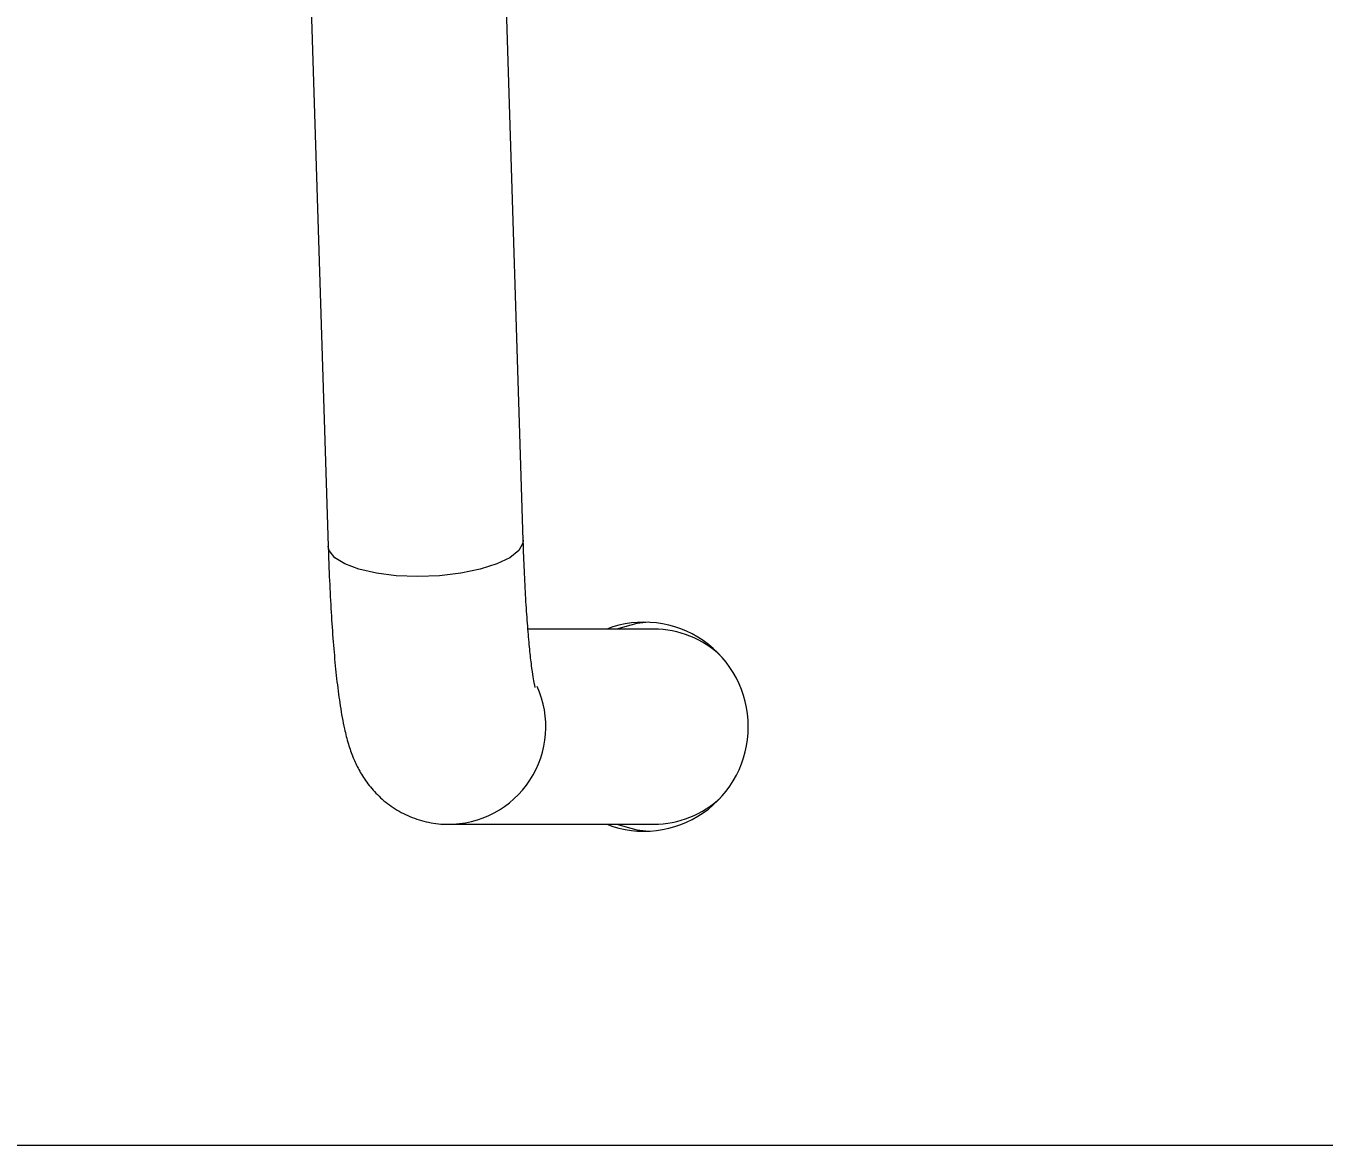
# Model space of a CAD drawing. Header units: inches. Extents: x -8 to 201, y -1 to 136.
# Drawn here: x 157.631 to 161.298, y 107.957 to 111.117 of the extents above; entities that cross this region are included whole.
import ezdxf

# ---------------------------------------------------------------- set-up
doc = ezdxf.new("R2010")
doc.units = ezdxf.units.IN
doc.layers.add('ZANO_R', color=7, linetype='Continuous', lineweight=0)
doc.layers.add('ZANO_W', color=1, linetype='Continuous', lineweight=0)
doc.styles.get("Standard").update_dxf_attribs({"font": 'arial.ttf'})
doc.dimstyles.new('amerykanie', dxfattribs={"dimtxt": 50, "dimasz": 50, "dimexe": 0.5, "dimexo": 0.5, "dimgap": 1, "dimtad": 1, "dimdec": 0, "dimzin": 0, "dimlunit": 5, "dimtxsty": 'Standard', "dimcen": 0.09, "dimclrd": 1, "dimclre": 1, "dimclrt": 1, "dimazin": 0, "dimtfac": 1, "dimtdec": 0, "dimtmove": 0, "dimatfit": 3, "dimfxl": 1, "dimtzin": 0, "dimarcsym": 1})

# ---------------------------------------------------------------- blocks, each defined once
blk = doc.blocks.new('*D477')
at = {"layer": 'ZANO_W', "color": 1, "lineweight": -2}
blk.add_arc((154.9429, 107.9573), 5.9376, 93.97094, 170.33898, dxfattribs=at)
at = {"layer": 'ZANO_W', "color": 1}
for points in [[(154.5292, 113.7141), (154.5342, 114.0474), (155.5316, 113.8657)], [(148.9234, 108.9678), (149.2555, 108.9397), (149.0053, 107.9573)]]:
    blk.add_solid(points, dxfattribs=at)
at = {"layer": 'ZANO_W', "color": 1, "insert": (150.0585, 113.3526), "char_height": 1.625, "attachment_point": 5, "rotation": 42.155}
blk.add_mtext("95%%d41'", dxfattribs=at)

msp = doc.modelspace()

# ---------------------------------------------------------------- linework, layer by layer
at = {"layer": 'ZANO_R'}
for p, q in [((159.03611, 109.66533), (158.7386, 119.04412)), ((158.18767, 119.02664), (158.48518, 109.64785)), ((159.40504, 109.41408), (159.04941, 109.41408)), ((158.82514, 108.86287), (159.40504, 108.86287)), ((152.81072, 107.95732), (184.30819, 107.95732))]:
    msp.add_line(p, q, dxfattribs=at)
at = {"layer": 'ZANO_R', "flags": 128}
for points in [[(159.03611, 109.66533), (159.0352, 109.65659), (159.02329, 109.63561), (158.99822, 109.61569), (158.96123, 109.59782), (158.91418, 109.58289), (158.85943, 109.57166), (158.79973, 109.56469), (158.73807, 109.56233), (158.67755, 109.56469), (158.62118, 109.57166), (158.57182, 109.58289), (158.53192, 109.59782), (158.50349, 109.61569), (158.48795, 109.63561), (158.48518, 109.64785)], [(159.39132, 109.43344), (159.35745, 109.42987), (159.29943, 109.41408)], [(159.29943, 108.86287), (159.35745, 108.84707), (159.39132, 108.84351)]]:
    msp.add_lwpolyline(points, dxfattribs=at)
at = {"layer": 'ZANO_R'}
msp.add_lwpolyline([(-3.00331, 107.95732), (188.98537, 107.95732)], dxfattribs=at)
for centre, radius, start, end in [((159.37742, 109.13927), 0.29434, 359.84441, 110.99113), ((159.40494, 109.14004), 0.27404, 46.25469, 89.97954), ((158.82442, 109.13832), 0.27544, 269.35197, 24.37287), ((159.37746, 109.13761), 0.2943, 248.99734, 0.16802), ((159.40493, 109.13695), 0.27408, 270.02403, 313.74175)]:
    msp.add_arc(centre, radius, start, end, dxfattribs=at)
for points, knots in [([(158.48518, 109.64785), (158.48575, 109.63108), (158.4874, 109.5822), (158.49094, 109.50457), (158.49615, 109.41771), (158.50246, 109.33717), (158.50995, 109.26312), (158.51904, 109.19464), (158.52913, 109.13889), (158.54087, 109.09237), (158.55376, 109.05456), (158.57062, 109.0179), (158.59293, 108.98168), (158.62344, 108.94548), (158.66242, 108.91253), (158.70916, 108.8859), (158.76166, 108.86825), (158.80135, 108.86309), (158.82258, 108.86289), (158.82514, 108.86287)], [0, 0, 0, 0, 0.0431869, 0.1258888, 0.2091033, 0.2932628, 0.3790733, 0.4680486, 0.5643975, 0.6299367, 0.6848532, 0.7275863, 0.7697013, 0.8121606, 0.8561201, 0.9013171, 0.9472729, 0.993638, 1, 1, 1, 1]), ([(159.06987, 109.24934), (159.06991, 109.2492), (159.07003, 109.24875), (159.06775, 109.25851), (159.06421, 109.27854), (159.05953, 109.31133), (159.0544, 109.35652), (159.04923, 109.41386), (159.04438, 109.48194), (159.0402, 109.558), (159.03757, 109.62069), (159.03638, 109.65696), (159.03611, 109.66533)], [0, 0, 0, 0, 0.0373544, 0.1174742, 0.2116472, 0.3192707, 0.4378289, 0.5641843, 0.6956414, 0.8303171, 0.9608741, 1, 1, 1, 1])]:
    msp.add_open_spline(points, degree=3, knots=knots, dxfattribs=at)

# ---------------------------------------------------------------- dimensions: what is measured, and where the dimension line sits
at = {"layer": 'ZANO_W'}
dim = msp.add_angular_dim_2l(base=(152.32078, 113.28462), line1=((-3.00331, 107.95732), (188.98537, 107.95732)), line2=((154.94549, 107.98326), (156.67065, 125.29747)), dimstyle='amerykanie', override={"dimtxt": 1.625, "dimasz": 1, "dimgap": 0.5, "dimdec": 4, "dimaunit": 1, "dimadec": 1, "dimtdec": 4, "dimtmove": 1, "dimfrac": 2}, dxfattribs=at)
dim.commit()
dim.dimension.update_dxf_attribs({"geometry": '*D477', "text_midpoint": (150.05845, 113.35263)})

doc.saveas('drawing.dxf')
